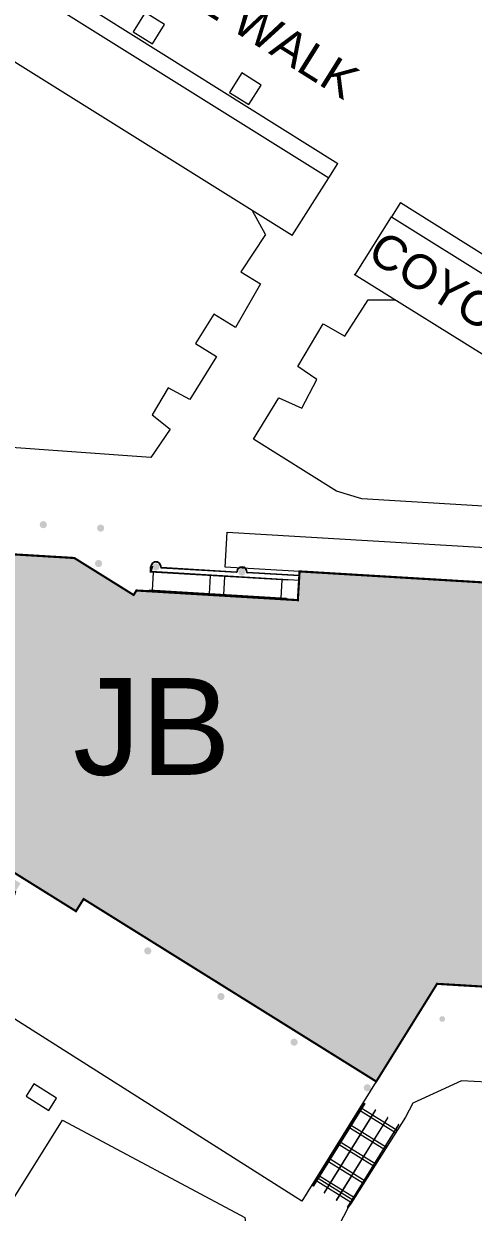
# Model space of a CAD drawing. Header units: feet. Extents: x 6763715 to 6770513, y 1886699 to 1891873.
# Drawn here: x 6766892.8 to 6767050.6, y 1888836.6 to 1889253.4 of the extents above; entities that cross this region are included whole.
import ezdxf

# ---------------------------------------------------------------- set-up
doc = ezdxf.new("R2010")
doc.units = ezdxf.units.FT
doc.header["$LTSCALE"] = 48
doc.header["$MEASUREMENT"] = 0
doc.layers.get('0').update_dxf_attribs({"lineweight": 0})
for name, color, linetype, lineweight in [('A-FLOR-HRAL', 4, 'Continuous', 0), ('C-BLDG-HTCH', 253, 'Continuous', 0), ('C-BLDG-IDEN', 7, 'Continuous', 50), ('C-ROAD', 5, 'Continuous', 0), ('L-SITE-WALK', 6, 'Continuous', 0), ('L-SITE-WALL', 32, 'Continuous', 0)]:
    doc.layers.add(name, color=color, linetype=linetype, lineweight=lineweight)
doc.layers.add('C-BLDG', color=7, linetype='Continuous')
doc.layers.add('C-ROAD-IDEN', color=7, linetype='Continuous')
doc.styles.add('Campus_Base_Map_NEW$0$STANDARD', font='arial.ttf', dxfattribs={"height": 3.8})
doc.styles.get("Standard").update_dxf_attribs({"font": 'arial.ttf'})

msp = doc.modelspace()

# ---------------------------------------------------------------- hatches: boundary and pattern name
at = {"layer": 'C-BLDG-HTCH'}
h = msp.add_hatch(color=256, dxfattribs=at)
edge = h.paths.add_edge_path(flags=17)
edge.add_arc((6766858.39, 1888970.86), 1.26, 0, 360)
edge = h.paths.add_edge_path()
edge.add_line((6766754.74, 1889121.87), (6766756.03, 1889121.07))
edge = h.paths.add_edge_path()
edge.add_line((6766756.03, 1889121.07), (6766755.23, 1889119.78))
edge = h.paths.add_edge_path(flags=17)
edge.add_line((6766755.23, 1889119.78), (6766753.94, 1889120.58))
edge = h.paths.add_edge_path()
edge.add_line((6766753.94, 1889120.58), (6766754.74, 1889121.87))
edge = h.paths.add_edge_path(flags=17)
edge.add_arc((6766761.41, 1889116.82), 1.26, 0, 360)
edge = h.paths.add_edge_path()
edge.add_line((6766766.74, 1889141.14), (6766768.03, 1889140.34))
edge = h.paths.add_edge_path()
edge.add_line((6766767.23, 1889139.05), (6766765.94, 1889139.85))
edge = h.paths.add_edge_path()
edge.add_line((6766765.94, 1889139.85), (6766766.74, 1889141.14))
edge = h.paths.add_edge_path()
edge.add_line((6766768.03, 1889140.34), (6766767.23, 1889139.05))
edge = h.paths.add_edge_path(flags=17)
edge.add_arc((6766839.23, 1889081.41), 1.26, 0, 360)
edge = h.paths.add_edge_path(flags=17)
edge.add_arc((6766859.37, 1889080.21), 1.26, 0, 360)
edge = h.paths.add_edge_path(flags=17)
edge.add_arc((6766879.51, 1889078.93), 1.26, 0, 360)
edge = h.paths.add_edge_path(flags=17)
edge.add_arc((6766899.65, 1889077.73), 1.26, 0, 360)
edge = h.paths.add_edge_path(flags=17)
edge.add_arc((6766919.05, 1889064.1), 1.26, 0, 360)
edge = h.paths.add_edge_path(flags=17)
edge.add_arc((6766919.79, 1889076.52), 1.26, 0, 360)
edge = h.paths.add_edge_path(flags=17)
edge.add_arc((6766962.03, 1888912.25), 1.26, 0, 360)
edge = h.paths.add_edge_path()
edge.add_arc((6767013.41, 1888880.25), 1.26, 0, 360)
edge = h.paths.add_edge_path(flags=17)
edge.add_arc((6766987.72, 1888896.25), 1.26, 0, 360)
edge = h.paths.add_edge_path(flags=17)
edge.add_arc((6767039.73, 1888904.37), 1.01, 0, 360)
edge = h.paths.add_edge_path(flags=17)
edge.add_arc((6766936.34, 1888928.25), 1.26, 0, 360)
edge = h.paths.add_edge_path(flags=17)
edge.add_arc((6766939.19, 1889062.9), 1.26, 0, 360)
edge = h.paths.add_edge_path(flags=17)
edge.add_arc((6766969.4, 1889061.1), 1.26, 0, 360)
edge = h.paths.add_edge_path()
edge.add_arc((6767088.62, 1889026.62), 1.26, 0, 360)
edge = h.paths.add_edge_path()
edge.add_arc((6767118.83, 1889024.81), 1.26, 0, 360)
edge = h.paths.add_edge_path()
edge.add_arc((6767090.25, 1889053.81), 1.26, 0, 360)
edge = h.paths.add_edge_path()
edge.add_arc((6767120.46, 1889052.01), 1.26, 0, 360)
edge = h.paths.add_edge_path()
edge.add_line((6766751.31, 1889113.01), (6766749.18, 1889109.59))
edge.add_line((6766749.18, 1889109.59), (6766762.73, 1889101.14))
edge.add_line((6766762.73, 1889101.14), (6766770.2, 1889113.13))
edge.add_line((6766770.2, 1889113.13), (6766838.95, 1889070.31))
edge.add_line((6766838.95, 1889070.31), (6766910.54, 1889066.04))
edge.add_line((6766910.54, 1889066.04), (6766931.37, 1889053.07))
edge.add_line((6766931.37, 1889053.07), (6766932.35, 1889054.64))
edge.add_line((6766932.35, 1889054.64), (6766989.03, 1889051.26))
edge.add_line((6766989.03, 1889051.26), (6766989.63, 1889061.33))
edge.add_line((6766989.63, 1889061.33), (6767061.64, 1889057.03))
edge.add_line((6767061.64, 1889057.03), (6767061.42, 1889053.42))
edge.add_line((6767061.42, 1889053.42), (6767068.47, 1889053))
edge.add_line((6767068.47, 1889053), (6767068.68, 1889056.61))
edge.add_line((6767068.68, 1889056.61), (6767075.23, 1889056.22))
edge.add_arc((6766995.17, 1889061), 80.2, 339.5761, 356.5864, ccw=False)
edge.add_line((6767070.33, 1889033.01), (6767063.3, 1888915.19))
edge.add_line((6767063.3, 1888915.19), (6767037.9, 1888916.7))
edge.add_line((6767037.9, 1888916.7), (6767016.56, 1888882.45))
edge.add_line((6767016.56, 1888882.45), (6766913.8, 1888946.45))
edge.add_line((6766913.8, 1888946.45), (6766911.13, 1888942.17))
edge.add_line((6766911.13, 1888942.17), (6766888.44, 1888956.3))
edge.add_line((6766888.44, 1888956.3), (6766887.37, 1888954.59))
edge.add_line((6766887.37, 1888954.59), (6766891.66, 1888951.92))
edge.add_line((6766891.66, 1888951.92), (6766890.06, 1888949.35))
edge.add_line((6766890.06, 1888949.35), (6766877.21, 1888957.35))
edge.add_line((6766877.21, 1888957.35), (6766879.88, 1888961.63))
edge.add_line((6766879.88, 1888961.63), (6766875.95, 1888964.08))
edge.add_line((6766875.95, 1888964.08), (6766886.62, 1888981.2))
edge.add_line((6766886.62, 1888981.2), (6766872.2, 1888990.18))
edge.add_line((6766872.2, 1888990.18), (6766861.54, 1888973.05))
edge.add_line((6766861.54, 1888973.05), (6766857.61, 1888975.5))
edge.add_line((6766857.61, 1888975.5), (6766854.94, 1888971.22))
edge.add_line((6766854.94, 1888971.22), (6766842.1, 1888979.22))
edge.add_line((6766842.1, 1888979.22), (6766843.7, 1888981.79))
edge.add_line((6766843.7, 1888981.79), (6766847.98, 1888979.12))
edge.add_line((6766847.98, 1888979.12), (6766849.05, 1888980.83))
edge.add_line((6766849.05, 1888980.83), (6766723.59, 1889058.96))
edge.add_line((6766723.59, 1889058.96), (6766741.72, 1889088.08))
edge.add_line((6766741.72, 1889088.08), (6766735.3, 1889092.08))
edge.add_line((6766735.3, 1889092.08), (6766738.5, 1889097.22))
edge.add_line((6766738.5, 1889097.22), (6766727.87, 1889103.84))
edge.add_line((6766727.87, 1889103.84), (6766738.53, 1889120.97))
edge.add_line((6766738.53, 1889120.97), (6766751.31, 1889113.01))
h.paths.add_polyline_path([(6767135.65, 1889052.62), (6767152.27, 1889051.62), (6767150.47, 1889021.41), (6767133.85, 1889022.4)])
edge = h.paths.add_edge_path(flags=17)
edge.add_arc((6766874.86, 1888960.37), 1.26, 0, 360)

# ---------------------------------------------------------------- linework, layer by layer
for p, q in [((6766937.96, 1889063.17, -5592.13), (6766937.57, 1889061.4, -5592.13)), ((6766937.57, 1889061.4, -5592.13), (6766989.45, 1889058.3, -5592.13)), ((6766938.24, 1889061.02, -5592.13), (6766937.86, 1889054.64, -5592.13)), ((6766958.29, 1889059.83, -5592.13), (6766957.91, 1889053.45, -5592.13)), ((6766963.33, 1889059.53, -5592.13), (6766962.95, 1889053.15, -5592.13)), ((6766983.39, 1889058.33, -5592.13), (6766983.01, 1889051.95, -5592.13)), ((6766937.84, 1889054.31, -5592.13), (6766937.85, 1889054.48, -5592.13)), ((6766957.89, 1889053.11, -5592.13), (6766957.9, 1889053.28, -5592.13)), ((6766962.93, 1889052.81, -5592.13), (6766962.94, 1889052.98, -5592.13)), ((6766982.99, 1889051.62, -5592.13), (6766983, 1889051.78, -5592.13))]:
    msp.add_line(p, q)
at = {"layer": 'A-FLOR-HRAL'}
for p, q in [((6766937.25, 1889061.42, -5592.13), (6766937.34, 1889062.93, -5592.13)), ((6766937.42, 1889061.41, -5592.13), (6766937.51, 1889062.92, -5592.13)), ((6766941.03, 1889062.62, -5592.13), (6766967.54, 1889061.04, -5592.13)), ((6766941.11, 1889062.79, -5592.13), (6766967.49, 1889061.21, -5592.13)), ((6766937.25, 1889061.42, -5592.13), (6766937.42, 1889061.41, -5592.13)), ((6766989.54, 1889059.73, -5592.13), (6766971.24, 1889060.82, -5592.13)), ((6766989.55, 1889059.9, -5592.13), (6766971.32, 1889060.99, -5592.13))]:
    msp.add_line(p, q, dxfattribs=at)
at = {"layer": 'A-FLOR-HRAL', "elevation": -5592.13}
for points in [[(6766937.24, 1889061.25), (6766985.41, 1889058.38), (6766985.4, 1889058.21), (6766937.23, 1889061.08)], [(6766936.84, 1889054.54), (6766985.01, 1889051.66), (6766985.02, 1889051.83), (6766936.85, 1889054.7)]]:
    msp.add_lwpolyline(points, close=True, dxfattribs=at)
at = {"layer": 'A-FLOR-HRAL'}
for centre, radius, start, end in [((6766939.19, 1889062.9, -5592.13), 1.85, 358.7059, 179.1887), ((6766939.19, 1889062.9, -5592.13), 1.68, 356.654, 179.4485), ((6766941.04, 1889062.8, -5592.13), 0.171, 176.5864, 266.5864), ((6766941.11, 1889062.86, -5592.13), 0.0687, 176.5864, 266.5864), ((6766969.4, 1889061.1, -5592.13), 1.85, 358.7059, 174.4459), ((6766969.4, 1889061.1, -5592.13), 1.68, 356.654, 176.4908), ((6766967.49, 1889061.28, -5592.13), 0.0687, 266.5864, 356.5864), ((6766967.55, 1889061.21, -5592.13), 0.171, 266.5864, 356.5864), ((6766971.25, 1889060.99, -5592.13), 0.171, 176.5864, 266.5864), ((6766971.32, 1889061.06, -5592.13), 0.0687, 176.5864, 266.5864)]:
    msp.add_arc(centre, radius, start, end, dxfattribs=at)
at = {"layer": 'C-BLDG', "const_width": 0.75, "elevation": -5592.13}
msp.add_lwpolyline([(6766838.95, 1889070.31), (6766910.54, 1889066.04), (6766931.37, 1889053.07), (6766932.35, 1889054.64), (6766989.03, 1889051.26), (6766989.63, 1889061.33), (6767061.64, 1889057.03), (6767061.42, 1889053.42), (6767068.47, 1889053), (6767068.68, 1889056.61), (6767075.23, 1889056.22, -0.074358), (6767070.33, 1889033.01), (6767063.3, 1888915.19), (6767037.9, 1888916.7), (6767016.56, 1888882.45), (6766913.8, 1888946.45), (6766911.13, 1888942.17), (6766888.44, 1888956.3)], format="xyb", dxfattribs=at)
at = {"layer": 'C-ROAD', "lineweight": 0}
for p, q in [((6767021.91, 1889185.64), (6767155.91, 1889101.99)), ((6767143.21, 1889081.63), (6767008.85, 1889165.5))]:
    msp.add_line(p, q, dxfattribs=at)
at = {"layer": 'C-ROAD'}
for points in [[(6766483.43, 1889349.39), (6766503.83, 1889336.64, 0.686955), (6766526.21, 1889353.48, -0.21342), (6766527.94, 1889365.6), (6766570.12, 1889432.46, -0.412824), (6766611.38, 1889441.9), (6766999.86, 1889199.41)], [(6766987.03, 1889179.12), (6766663.87, 1889380.84, 0.412824), (6766615.74, 1889369.83), (6766586.42, 1889323.35)]]:
    msp.add_lwpolyline(points, format="xyb", dxfattribs=at)
at = {"layer": 'L-SITE-WALK', "lineweight": 0}
for p, q in [((6766836.99, 1889308.36), (6767003.08, 1889204.37)), ((6766999.86, 1889199.41), (6767003.08, 1889204.37)), ((6766986.99, 1889179.15), (6766999.86, 1889199.41)), ((6767025.04, 1889190.65), (6767021.91, 1889185.64)), ((6767025.04, 1889190.65), (6767144.46, 1889115.95)), ((6767009.24, 1889165.62), (6767021.91, 1889185.64)), ((6766977.65, 1889179.51), (6766969.03, 1889166.39)), ((6766969.03, 1889166.39), (6766975.94, 1889162.14)), ((6766975.94, 1889162.14), (6766967.12, 1889146.85)), ((6767005.54, 1889143.83), (6767013.7, 1889156.57)), ((6766959.53, 1889151.5), (6766953.11, 1889141.23)), ((6766967.12, 1889146.85), (6766959.53, 1889151.5)), ((6766989.04, 1889133.24), (6766997.96, 1889148.14)), ((6766997.96, 1889148.14), (6767005.54, 1889143.83)), ((6766953.11, 1889141.23), (6766960.52, 1889136.74)), ((6766960.52, 1889136.74), (6766951.16, 1889121.6)), ((6766995.74, 1889128.59), (6766989.04, 1889133.24)), ((6766943.54, 1889125.72), (6766937.85, 1889116.27)), ((6766951.16, 1889121.6), (6766943.54, 1889125.72)), ((6766990.43, 1889118.53), (6766995.74, 1889128.59)), ((6766973.44, 1889107.69), (6766982.3, 1889122.24)), ((6766982.3, 1889122.24), (6766990.43, 1889118.53)), ((6766937.85, 1889116.27), (6766944.17, 1889111.25)), ((6766944.17, 1889111.25), (6766937.4, 1889101.27)), ((6766937.4, 1889101.27), (6766870.75, 1889106.06)), ((6767002.6, 1889089.5), (6766973.44, 1889107.69)), ((6767011.44, 1889086.84), (6767002.6, 1889089.5)), ((6767122.48, 1889080), (6767011.44, 1889086.84)), ((6766937.25, 1889061.42, -5592.13), (6766937.34, 1889062.93, -5592.13)), ((6766937.42, 1889061.41, -5592.13), (6766937.51, 1889062.92, -5592.13)), ((6766941.03, 1889062.62, -5592.13), (6766967.54, 1889061.04, -5592.13)), ((6766941.11, 1889062.79, -5592.13), (6766967.49, 1889061.21, -5592.13)), ((6766937.25, 1889061.42, -5592.13), (6766937.42, 1889061.41, -5592.13)), ((6766937.57, 1889061.4, -5592.13), (6766989.45, 1889058.3, -5592.13)), ((6766938.24, 1889061.02, -5592.13), (6766937.86, 1889054.64, -5592.13)), ((6766958.29, 1889059.83, -5592.13), (6766957.91, 1889053.45, -5592.13)), ((6766963.33, 1889059.53, -5592.13), (6766962.95, 1889053.15, -5592.13)), ((6766989.54, 1889059.73, -5592.13), (6766971.24, 1889060.82, -5592.13)), ((6766989.55, 1889059.9, -5592.13), (6766971.32, 1889060.99, -5592.13)), ((6766983.39, 1889058.33, -5592.13), (6766983.01, 1889051.95, -5592.13)), ((6766937.84, 1889054.31, -5592.13), (6766937.85, 1889054.48, -5592.13)), ((6766957.89, 1889053.11, -5592.13), (6766957.9, 1889053.28, -5592.13)), ((6766962.93, 1889052.81, -5592.13), (6766962.94, 1889052.98, -5592.13)), ((6766982.99, 1889051.62, -5592.13), (6766983, 1889051.78, -5592.13)), ((6767046.51, 1888882.74), (6767029.36, 1888874.91)), ((6767083.3, 1888880.73), (6767046.51, 1888882.74)), ((6767029.36, 1888874.91), (6767026.86, 1888869.98)), ((6767023.34, 1888864.43), (6767010.32, 1888872.52)), ((6767023.88, 1888865.28), (6767010.85, 1888873.37)), ((6767019.59, 1888858.52), (6767006.63, 1888866.57)), ((6767020.13, 1888859.36), (6767007.15, 1888867.42)), ((6767026.86, 1888869.98), (6767007.72, 1888839.81)), ((6767015.84, 1888852.61), (6767002.95, 1888860.61)), ((6767016.38, 1888853.45), (6767003.48, 1888861.46)), ((6767012.09, 1888846.7), (6766999.24, 1888854.68)), ((6767012.63, 1888847.54), (6766999.79, 1888855.51)), ((6767008.88, 1888841.63), (6766996.08, 1888849.58)), ((6767007.81, 1888839.94), (6766995.14, 1888847.8)), ((6767008.34, 1888840.79), (6766995.55, 1888848.73))]:
    msp.add_line(p, q, dxfattribs=at)
for points in [[(6766935.4, 1889257.34), (6766931.16, 1889250.56), (6766937.94, 1889246.31), (6766942.19, 1889253.1)], [(6766969.31, 1889236.13), (6766965.07, 1889229.34), (6766971.85, 1889225.1), (6766976.1, 1889231.88)]]:
    msp.add_lwpolyline(points, close=True, dxfattribs=at)
for points in [[(6766977.65, 1889179.51), (6766973.13, 1889187.8)], [(6767013.7, 1889156.57), (6767023.16, 1889156.57)], [(6767016.56, 1888882.45), (6766990.46, 1888840.53), (6766886.13, 1888906.58), (6766888.26, 1888942.92), (6766890.06, 1888949.35)], [(6766881.65, 1888816.72), (6766879.54, 1888826.25), (6766906.37, 1888868.91), (6766970.41, 1888834.72), (6766970.69, 1888832.95)], [(6767007.72, 1888839.81), (6767006.86, 1888838.45), (6767003.32, 1888831.7)]]:
    msp.add_lwpolyline(points, dxfattribs=at)
at = {"layer": 'L-SITE-WALK', "lineweight": 0, "elevation": -5592.13}
msp.add_lwpolyline([(6766989.63, 1889061.33), (6766963.51, 1889062.88), (6766964.24, 1889075.14), (6767106.17, 1889066.67), (6767105.44, 1889054.42), (6767075.23, 1889056.22)], dxfattribs=at)
for points in [[(6766937.24, 1889061.25), (6766985.41, 1889058.38), (6766985.4, 1889058.21), (6766937.23, 1889061.08)], [(6766936.84, 1889054.54), (6766985.01, 1889051.66), (6766985.02, 1889051.83), (6766936.85, 1889054.7)]]:
    msp.add_lwpolyline(points, close=True, dxfattribs=at)
at = {"layer": 'L-SITE-WALK', "lineweight": 0}
for points in [[(6767012.36, 1888874.78, -1.000059), (6767012.49, 1888874.7), (6766994.55, 1888845.82, -1.000059), (6766994.43, 1888845.89), (6767012.36, 1888874.78)], [(6767016.34, 1888872.31, 1.000059), (6767016.21, 1888872.39), (6766998.28, 1888843.5, 1.000059), (6766998.41, 1888843.42), (6767016.34, 1888872.31)], [(6767020.6, 1888869.67, 1.000059), (6767020.47, 1888869.75), (6767002.54, 1888840.86, 1.000059), (6767002.66, 1888840.78), (6767020.6, 1888869.67)], [(6767024.47, 1888867.26, 1.000059), (6767024.34, 1888867.34), (6767006.41, 1888838.46, 1.000059), (6767006.54, 1888838.38), (6767024.47, 1888867.26)]]:
    msp.add_lwpolyline(points, format="xyb", dxfattribs=at)
for centre, radius, start, end in [((6766939.19, 1889062.9, -5592.13), 1.85, 358.7059, 179.1887), ((6766939.19, 1889062.9, -5592.13), 1.68, 356.654, 179.4485), ((6766941.04, 1889062.8, -5592.13), 0.171, 176.5864, 266.5864), ((6766941.11, 1889062.86, -5592.13), 0.0687, 176.5864, 266.5864), ((6766969.4, 1889061.1, -5592.13), 1.85, 358.7059, 174.4459), ((6766969.4, 1889061.1, -5592.13), 1.68, 356.654, 176.4909), ((6766967.49, 1889061.28, -5592.13), 0.0687, 266.5864, 356.5864), ((6766967.55, 1889061.21, -5592.13), 0.171, 266.5864, 356.5864), ((6766971.25, 1889060.99, -5592.13), 0.171, 176.5864, 266.5864), ((6766971.32, 1889061.06, -5592.13), 0.0687, 176.5864, 266.5864)]:
    msp.add_arc(centre, radius, start, end, dxfattribs=at)
at = {"layer": 'L-SITE-WALL'}
for p, q in [((6766896.32, 1888881.64), (6766893.61, 1888877.31)), ((6766904.32, 1888876.65), (6766896.32, 1888881.64)), ((6766893.61, 1888877.31), (6766901.62, 1888872.32)), ((6766901.62, 1888872.32), (6766904.32, 1888876.65))]:
    msp.add_line(p, q, dxfattribs=at)

# ---------------------------------------------------------------- texts
at = {"layer": 'C-BLDG-IDEN', "insert": (6766910.07, 1889023.98), "char_height": 34, "width": 2422.9802, "attachment_point": 1, "rotation": 360, "style": 'Campus_Base_Map_NEW$0$STANDARD'}
msp.add_mtext('JB', dxfattribs=at)
at = {"layer": 'C-ROAD-IDEN'}
for s, p in [('CENTRAL WALK', (6766894.75, 1889295.5, -1523)), ('COYOTE COURT', (6767012.79, 1889171.22))]:
    msp.add_text(s, height=12, rotation=328, dxfattribs=at).set_placement(p)

doc.saveas('drawing.dxf')
